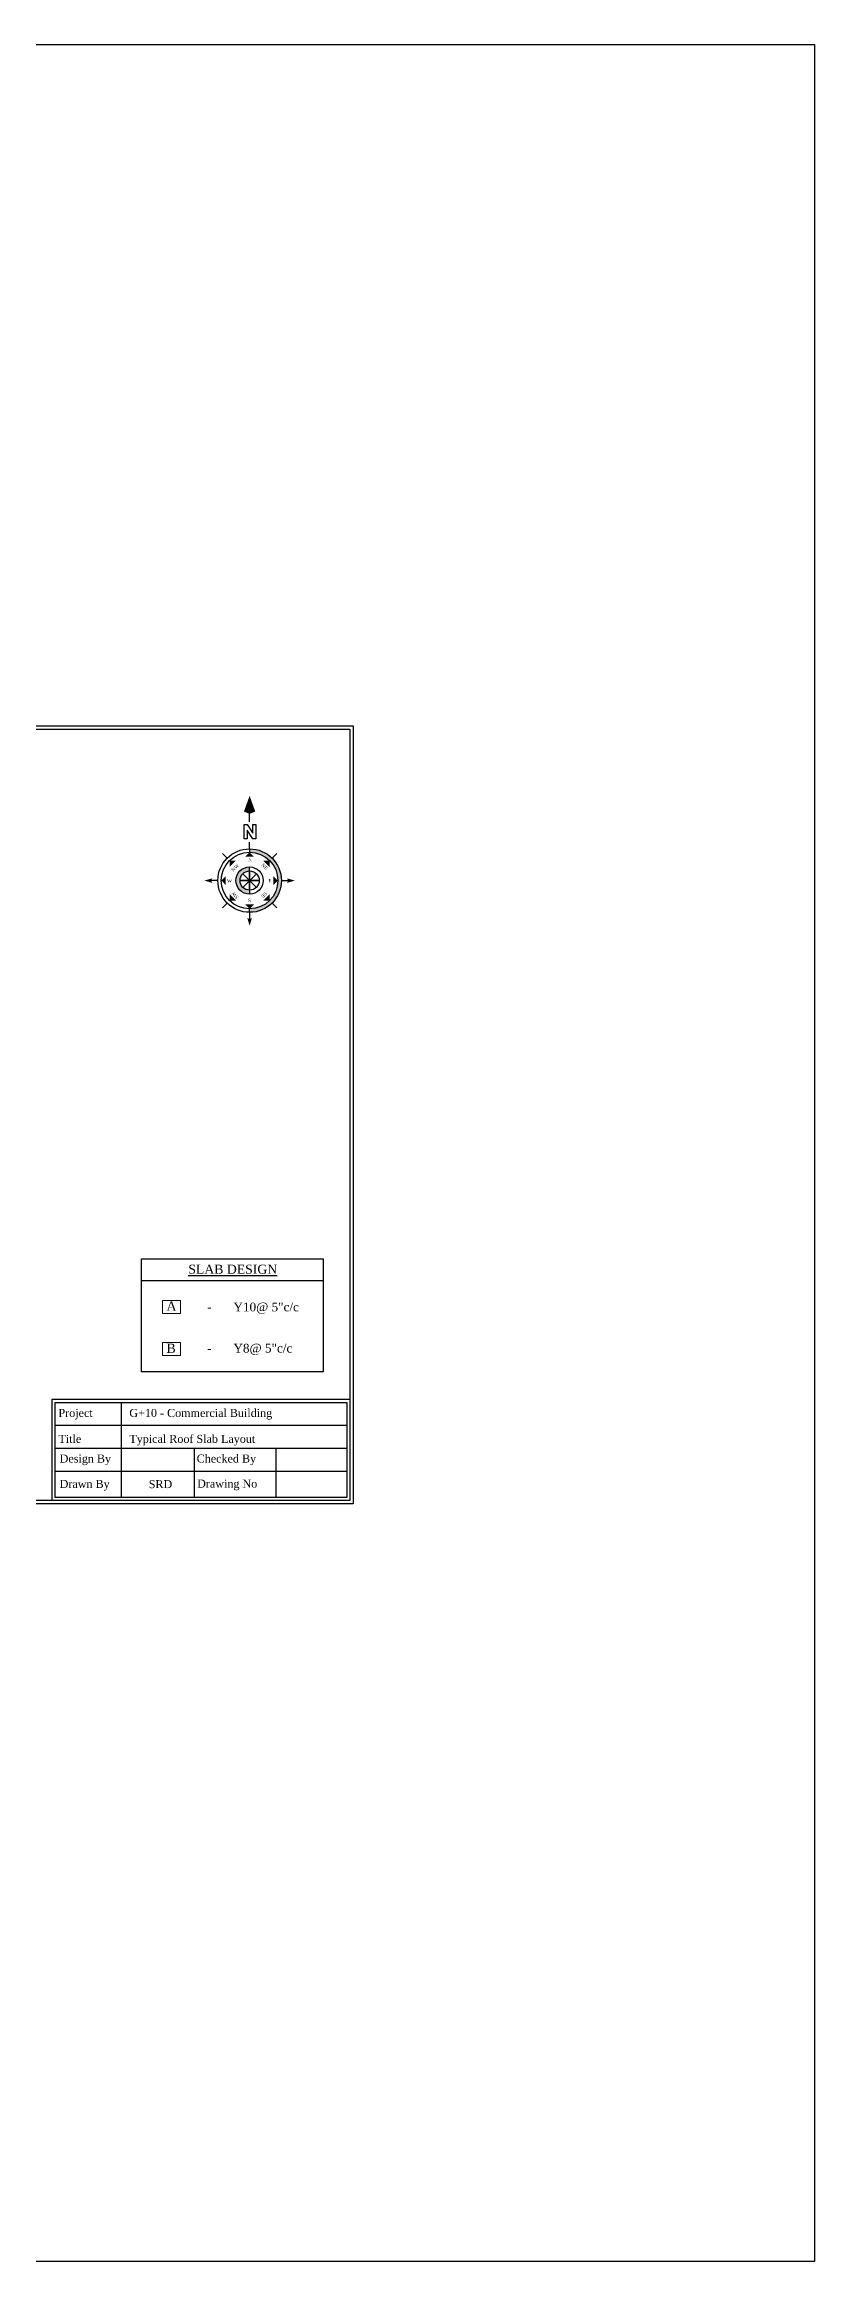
# Model space of a CAD drawing. Header units: feet. Extents: x 36263 to 96584, y 7663 to 35885.
# Drawn here: x 51874 to 53144, y 15540 to 19198 of the extents above; entities that cross this region are included whole.
import ezdxf
from ezdxf.enums import TextEntityAlignment as Align

# ---------------------------------------------------------------- set-up
doc = ezdxf.new("R2010")
doc.units = ezdxf.units.FT
for name, color, linetype in [('3', 3, 'Continuous'), ('ST DIM', 11, 'Continuous'), ('ST TABLE', 2, 'Continuous'), ('ST TEX', 3, 'Continuous')]:
    doc.layers.add(name, color=color, linetype=linetype)
doc.styles.add('RomanS', font='times.ttf')

# ---------------------------------------------------------------- blocks, each defined once
blk = doc.blocks.new('upnorth')
at = {"linetype": 'ByBlock', "lineweight": -2}
h = blk.add_hatch(color=0, dxfattribs=at)
h.paths.add_polyline_path([(-8405.4, -28927), (-8405.4, -28930.4, 1), (-8405.4, -28869.7), (-8405.4, -28873, -1)])
h.paths.add_polyline_path([(-8405.4, -28890.9), (-8405.4, -28887.1, 1), (-8405.4, -28913), (-8405.4, -28909.2, -1)])
at = {"color": 0, "linetype": 'ByBlock', "lineweight": -2}
for p, q in [((-8405.4, -28843.8), (-8405.4, -28836.3)), ((-8426.8, -28878.6), (-8431.4, -28874.1)), ((-8405.4, -28869.7), (-8405.4, -28863.3)), ((-8405.4, -28869.7), (-8405.4, -28873)), ((-8384, -28878.6), (-8379.4, -28874.1)), ((-8411.9, -28906.5), (-8398.9, -28893.5)), ((-8398.9, -28906.5), (-8411.9, -28893.5)), ((-8398.9, -28893.5), (-8411.9, -28906.5)), ((-8411.9, -28893.5), (-8398.9, -28906.5)), ((-8405.4, -28890.9), (-8405.4, -28887.1)), ((-8405.4, -28909.2), (-8405.4, -28890.9)), ((-8405.4, -28890.9), (-8405.4, -28909.2)), ((-8435.7, -28900), (-8442.1, -28900)), ((-8414.6, -28900), (-8396.2, -28900)), ((-8396.2, -28900), (-8414.6, -28900)), ((-8405.4, -28909.2), (-8405.4, -28913)), ((-8375.1, -28900), (-8368.7, -28900)), ((-8426.8, -28921.5), (-8431.4, -28926)), ((-8405.4, -28930.4), (-8405.4, -28927)), ((-8405.4, -28930.4), (-8405.4, -28936.8)), ((-8384, -28921.5), (-8379.4, -28926))]:
    blk.add_line(p, q, dxfattribs=at)
blk.add_lwpolyline([(-8410.5, -28860.1), (-8410.5, -28846.5), (-8407.8, -28846.5), (-8402.3, -28854.7), (-8402.3, -28846.5), (-8399.6, -28846.5), (-8399.6, -28860.1), (-8402.3, -28860.1), (-8407.8, -28852), (-8407.8, -28860.1)], close=True, dxfattribs=at)
for radius in [30.3, 27, 13, 9.17]:
    blk.add_circle((-8405.4, -28900), radius, dxfattribs=at)
for points in [[(-8405.4, -28819), (-8410.8, -28834.1), (-8405.4, -28836.3)], [(-8405.4, -28836.3), (-8400, -28834.1), (-8405.4, -28819)], [(-8405.4, -28873), (-8401.1, -28877.3), (-8409.7, -28877.3)], [(-8424.5, -28880.9), (-8418.4, -28880.9), (-8424.5, -28887)], [(-8386.3, -28880.9), (-8386.3, -28887), (-8392.4, -28880.9)], [(-8448.6, -28900), (-8441.1, -28897.9), (-8442.1, -28900)], [(-8441.1, -28902.2), (-8442.1, -28900), (-8448.6, -28900)], [(-8432.4, -28900), (-8428.1, -28895.7), (-8428.1, -28904.4)], [(-8424.5, -28919.1), (-8424.5, -28913), (-8418.4, -28919.1)], [(-8386.3, -28919.1), (-8392.4, -28919.1), (-8386.3, -28913)], [(-8378.4, -28900), (-8382.7, -28904.4), (-8382.7, -28895.7)], [(-8369.7, -28897.9), (-8368.7, -28900), (-8362.2, -28900)], [(-8362.2, -28900), (-8369.7, -28902.2), (-8368.7, -28900)], [(-8405.4, -28927), (-8409.7, -28922.7), (-8401.1, -28922.7)], [(-8405.4, -28943.2), (-8407.6, -28935.7), (-8405.4, -28936.8)], [(-8403.2, -28935.7), (-8405.4, -28936.8), (-8405.4, -28943.2)]]:
    blk.add_solid(points, dxfattribs=at)
at = {"color": 0, "linetype": 'ByBlock', "lineweight": -2, "style": 'RomanS'}
for s, rotation, p in [('NW', 45, (-8418.1, -28888.8)), ('NE', 315, (-8392.1, -28887.8)), ('SW', 135, (-8418.2, -28913.1)), ('SE', 225, (-8392.7, -28912.6))]:
    blk.add_text(s, height=3.24, rotation=rotation, dxfattribs=at).set_placement(p, align=Align.CENTER)
for s, p in [('N', (-8404.9, -28881.9)), ('W', (-8424.6, -28902)), ('E', (-8385.9, -28901.8)), ('S', (-8405.6, -28920.5))]:
    blk.add_text(s, height=3.24, dxfattribs=at).set_placement(p, align=Align.CENTER)

msp = doc.modelspace()

# ---------------------------------------------------------------- linework, layer by layer
for points in [[(50571.91, 16790.35), (50571.91, 18074.14), (52382.82, 18074.14), (52382.82, 16790.35)], [(50577.61, 16796.05), (50577.61, 18068.44), (52377.12, 18068.44), (52377.12, 16796.05)]]:
    msp.add_lwpolyline(points, close=True)
at = {"layer": 'ST DIM'}
for p, q in [((52131.96, 16957.7), (52131.96, 16957.83)), ((52255.51, 16957.7), (52255.51, 16957.83))]:
    msp.add_line(p, q, dxfattribs=at)
msp.add_lwpolyline([(36262.83, 19198.18), (53143.63, 19198.18), (53143.63, 15540.22), (36262.83, 15540.22)], close=True, dxfattribs=at)
at = {"layer": 'ST TABLE'}
for p, q in [((52033.54, 17194.67), (52332.98, 17194.67)), ((52033.54, 17007.93), (52033.54, 17194.67)), ((52332.98, 17194.67), (52332.98, 17007.93)), ((52033.54, 17158.67), (52332.98, 17158.67)), ((52332.98, 17007.93), (52033.54, 17007.93))]:
    msp.add_line(p, q, dxfattribs=at)
at = {"layer": 'ST TABLE', "color": 2, "lineweight": 9}
for points in [[(52068.17, 17126.11), (52098.12, 17126.11), (52098.12, 17104.68), (52068.17, 17104.68)], [(52068.17, 17056.57), (52098.12, 17056.57), (52098.12, 17035.14), (52068.17, 17035.14)]]:
    msp.add_lwpolyline(points, close=True, dxfattribs=at)
at = {"layer": 'ST TEX', "color": 3, "lineweight": -3}
for p, q in [((51891.19, 16800.81), (51891.19, 16957.7)), ((51891.19, 16957.7), (52372.37, 16957.7)), ((52000.49, 16800.81), (52000.49, 16957.7)), ((52372.37, 16957.7), (52372.37, 16800.81)), ((52372.37, 16919.61), (51891.19, 16919.61)), ((52372.37, 16881.59), (51891.19, 16881.59)), ((52120.92, 16800.81), (52120.92, 16881.59)), ((52255.51, 16800.81), (52255.51, 16881.59)), ((52372.37, 16843.57), (51891.19, 16843.57)), ((52372.37, 16800.81), (51891.19, 16800.81))]:
    msp.add_line(p, q, dxfattribs=at)
msp.add_lwpolyline([(52377.12, 16796.05), (51886.44, 16796.05), (51886.44, 16962.83), (52377.12, 16962.83)], close=True, dxfattribs=at)

# ---------------------------------------------------------------- block references
at = {"layer": '3', "color": 0, "xscale": 1.728, "yscale": 1.728, "zscale": 1.728}
msp.add_blockref('upnorth', (66736.49, 67757.82), dxfattribs=at)

# ---------------------------------------------------------------- texts
at = {"layer": 'ST TEX', "color": 3, "lineweight": -3, "style": 'RomanS'}
msp.add_text('%%USLAB DESIGN', height=15, dxfattribs=at).set_placement((52110.85, 17170))
at = {"layer": 'ST TEX', "color": 3, "lineweight": 9, "transparency": 33554684, "style": 'RomanS'}
for s, p in [('A', (52074.74, 17108.99)), ('B', (52074.74, 17039.45))]:
    msp.add_text(s, height=15.3, dxfattribs=at).set_placement(p)
at = {"layer": 'ST TEX', "color": 3, "lineweight": -3, "attachment_point": 1, "style": 'RomanS'}
for s, width, gutter_width, insert, char_height in [('\\pxi-3,l4,t4;-^IY10@ 5"c/c', 189.7949, 12.5, (52127.64, 17122.37), 14.4), ('\\pxi-3,l4,t4;-^IY8@ 5"c/c', 189.7949, 12.5, (52127.64, 17054.38), 14.4), ('Project', 53.8101, 47.52, (51896.75, 16946.94), 13.2), ('G+10 - Commercial Building', 364.5232, 47.52, (52013.66, 16946.94), 13.2), ('Title', 53.8101, 47.52, (51896.75, 16904.17), 13.2), ('Typical Roof Slab Layout', 364.5232, 47.52, (52013.66, 16904.17), 13.2), ('Design By', 147.5749, 47.52, (51898.71, 16871.73), 13.2), ('Checked By', 147.5749, 47.52, (52124.67, 16871.73), 13.2), ('Drawn By', 147.5749, 47.52, (51898.71, 16829.84), 13.2), ('SRD', 147.5749, 47.52, (52045.59, 16829.5), 13.2), ('Drawing No', 147.5749, 47.52, (52125.46, 16830.36), 13.2)]:
    msp.add_mtext_dynamic_manual_height_columns(s, width=width, gutter_width=gutter_width, heights=[0], dxfattribs=dict(at, insert=insert, char_height=char_height))

doc.saveas('drawing.dxf')
